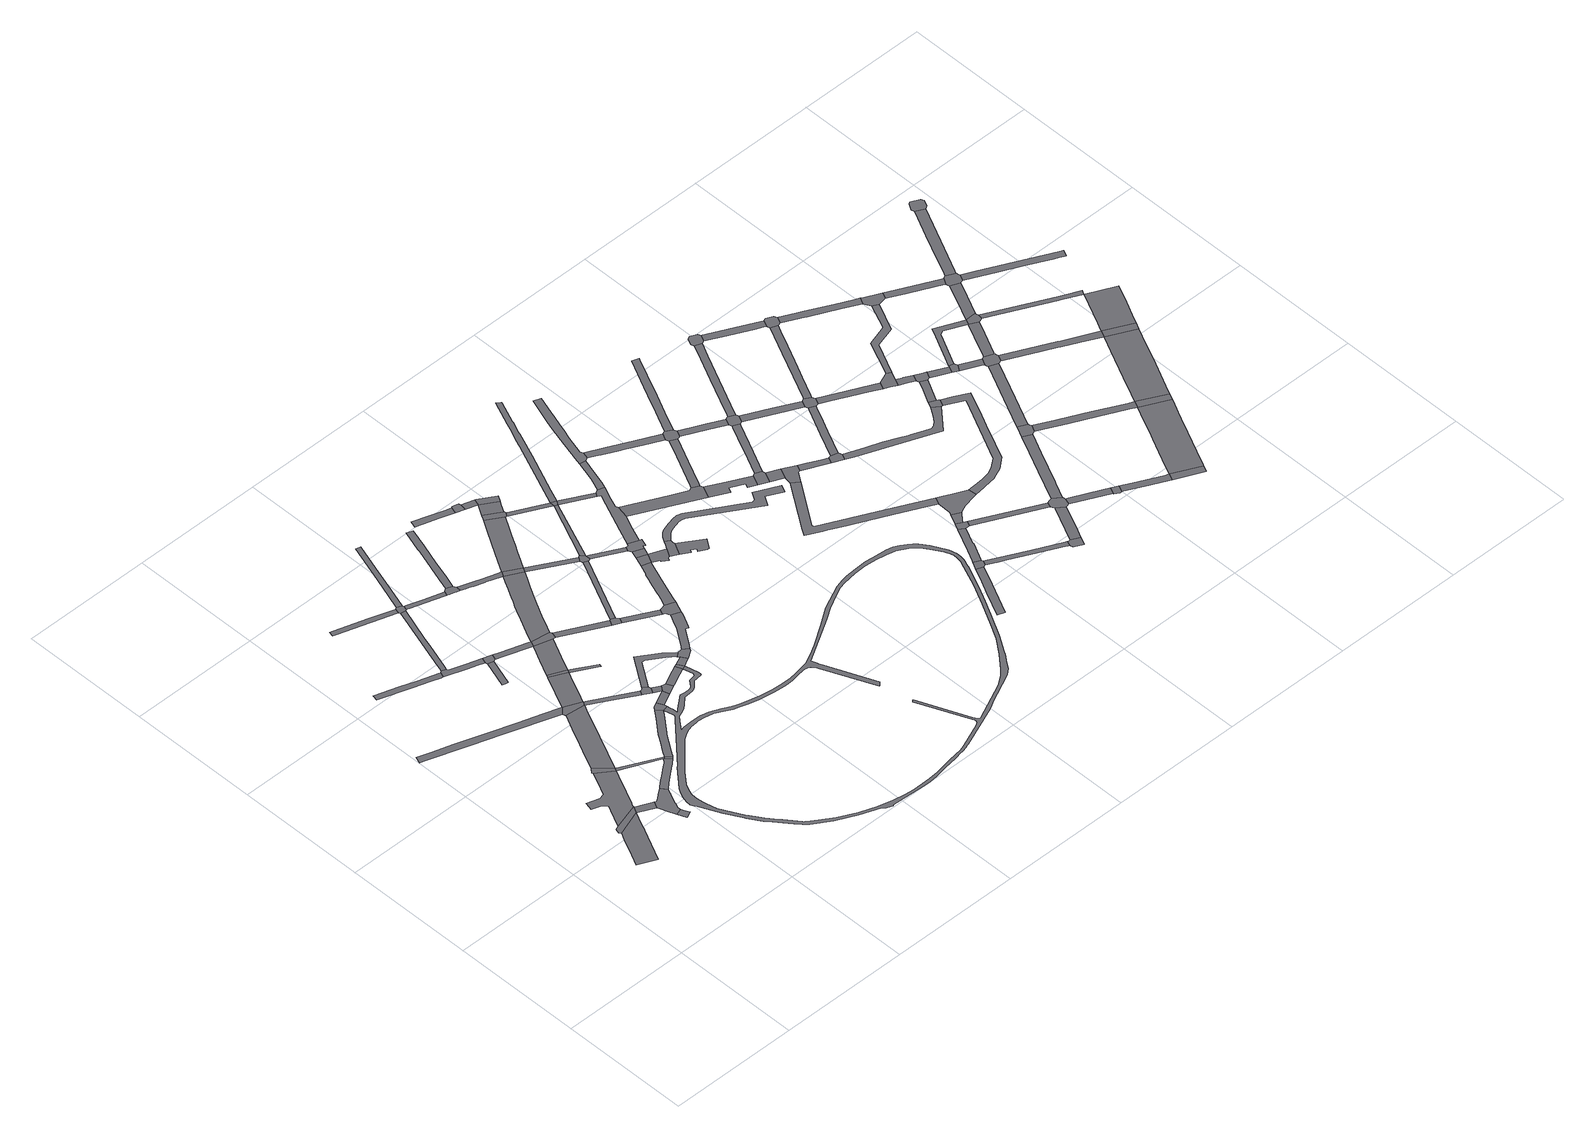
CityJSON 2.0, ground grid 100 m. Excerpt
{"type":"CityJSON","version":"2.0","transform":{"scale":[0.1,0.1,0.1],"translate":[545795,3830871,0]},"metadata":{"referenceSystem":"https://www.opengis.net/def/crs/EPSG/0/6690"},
"CityObjects":{
"road1":{"type":"Road","attributes":{"RoadStructureAttribute.sectionType":"1"},"geometry":[{"type":"MultiSurface","lod":"1","boundaries":[[[0,1,2,3,4,5,6,7,8,9,10,11]]]}]},
"road2":{"type":"Road","geometry":[{"type":"MultiSurface","lod":"1","boundaries":[[[12,13,14,15,6,5]]]}]},
"road3":{"type":"Road","attributes":{"RoadStructureAttribute.sectionType":"1"},"geometry":[{"type":"MultiSurface","lod":"1","boundaries":[[[16,17,18,19,20,21,22,23,24,25,26,27,28,13,12,29,30,31,32,33,34,35,36,37,38]]]}]},
"road4":{"type":"Road","attributes":{"RoadStructureAttribute.sectionType":"1"},"geometry":[{"type":"MultiSurface","lod":"1","boundaries":[[[39,40,41,12,5,42,43,44]]]}]},
"road5":{"type":"Road","attributes":{"RoadStructureAttribute.sectionType":"1"},"geometry":[{"type":"MultiSurface","lod":"1","boundaries":[[[45,46,47,48,49,50]]]}]},
"road6":{"type":"Road","attributes":{"RoadStructureAttribute.sectionType":"1"},"geometry":[{"type":"MultiSurface","lod":"1","boundaries":[[[51,52,53,54,55,56,57,58,59,60,61,62,63,64]]]}]},
"road7":{"type":"Road","geometry":[{"type":"MultiSurface","lod":"1","boundaries":[[[65,66,67,68,69,44,43,70,71,48,47,72,73,74,75,76,77,78,79,80,81]]]}]},
"road8":{"type":"Road","geometry":[{"type":"MultiSurface","lod":"1","boundaries":[[[82,83,84,16,38,85]]]}]},
"road9":{"type":"Road","attributes":{"RoadStructureAttribute.sectionType":"1"},"geometry":[{"type":"MultiSurface","lod":"1","boundaries":[[[86,87,88,89,90,91,92,93,94,95,96]]]}]},
"road10":{"type":"Road","attributes":{"RoadStructureAttribute.sectionType":"1"},"geometry":[{"type":"MultiSurface","lod":"1","boundaries":[[[97,98,85,38,99,100,101]]]}]},
"road11":{"type":"Road","attributes":{"RoadStructureAttribute.sectionType":"1"},"geometry":[{"type":"MultiSurface","lod":"1","boundaries":[[[100,102,103,104,105,106,107,108,109,110,65,81,111,112,113,114,115,116,117,118,119]]]}]},
"road12":{"type":"Road","attributes":{"RoadStructureAttribute.sectionType":"1"},"geometry":[{"type":"MultiSurface","lod":"1","boundaries":[[[120,121,122,123,82,85,124,125,126,127,128,129,130,131,132]]]}]},
"road13":{"type":"Road","geometry":[{"type":"MultiSurface","lod":"1","boundaries":[[[101,100,119,133]]]}]},
"road14":{"type":"Road","geometry":[{"type":"MultiSurface","lod":"1","boundaries":[[[134,96,95,135,136,137,138,139,140,141,142]]]}]},
"road15":{"type":"Road","geometry":[{"type":"MultiSurface","lod":"1","boundaries":[[[64,63,143,144,120,132,145,146]]]}]},
"road16":{"type":"Road","attributes":{"RoadStructureAttribute.sectionType":"1"},"geometry":[{"type":"MultiSurface","lod":"1","boundaries":[[[147,148,149,150,151,152,153]]]}]},
"road17":{"type":"Road","geometry":[{"type":"MultiSurface","lod":"1","boundaries":[[[154,155,156,157,158]]]}]},
"road18":{"type":"Road","attributes":{"RoadStructureAttribute.sectionType":"1"},"geometry":[{"type":"MultiSurface","lod":"1","boundaries":[[[159,160,161,162,163,164,134,142,165,166,167,168,169]]]}]},
"road19":{"type":"Road","geometry":[{"type":"MultiSurface","lod":"1","boundaries":[[[170,171,172,173,174,175,176,101,133,177,178,179,180,181,182,183,184]]]}]},
"road20":{"type":"Road","attributes":{"RoadStructureAttribute.sectionType":"1"},"geometry":[{"type":"MultiSurface","lod":"1","boundaries":[[[185,64,146,186,187,188,189]]]}]},
"road21":{"type":"Road","geometry":[{"type":"MultiSurface","lod":"1","boundaries":[[[139,138,154,158,190,191]]]}]},
"road22":{"type":"Road","attributes":{"RoadStructureAttribute.sectionType":"1"},"geometry":[{"type":"MultiSurface","lod":"1","boundaries":[[[192,145,132,193,194,195]]]}]},
"road23":{"type":"Road","geometry":[{"type":"MultiSurface","lod":"1","boundaries":[[[196,185,189,197]]]}]},
"road24":{"type":"Road","geometry":[{"type":"MultiSurface","lod":"1","boundaries":[[[198,199,200,153,152,201,202,159,169,203,204,205,206,207]]]}]},
"road25":{"type":"Road","attributes":{"RoadStructureAttribute.sectionType":"1"},"geometry":[{"type":"MultiSurface","lod":"1","boundaries":[[[208,209,210,191,190,211,212,213]]]}]},
"road26":{"type":"Road","geometry":[{"type":"MultiSurface","lod":"1","boundaries":[[[214,215,170,184,216,217]]]}]},
"road27":{"type":"Road","attributes":{"RoadStructureAttribute.sectionType":"1"},"geometry":[{"type":"MultiSurface","lod":"1","boundaries":[[[212,218,219,196,197,220,221,222]]]}]},
"road28":{"type":"Road","attributes":{"RoadStructureAttribute.sectionType":"1"},"geometry":[{"type":"MultiSurface","lod":"1","boundaries":[[[223,224,225,226,227,197,189]]]}]},
"road29":{"type":"Road","attributes":{"RoadStructureAttribute.sectionType":"1"},"geometry":[{"type":"MultiSurface","lod":"1","boundaries":[[[228,229,214,217,230]]]}]},
"road30":{"type":"Road","geometry":[{"type":"MultiSurface","lod":"1","boundaries":[[[231,232,233,195,194,234,235,236,237]]]}]},
"road31":{"type":"Road","attributes":{"RoadStructureAttribute.sectionType":"1"},"geometry":[{"type":"MultiSurface","lod":"1","boundaries":[[[238,239,240,206,205,241,242,243,244]]]}]},
"road32":{"type":"Road","attributes":{"RoadStructureAttribute.sectionType":"1"},"geometry":[{"type":"MultiSurface","lod":"1","boundaries":[[[236,235,228,245]]]}]},
"road33":{"type":"Road","attributes":{"RoadStructureAttribute.sectionType":"1"},"geometry":[{"type":"MultiSurface","lod":"1","boundaries":[[[246,247,248,198,207,249,250,251,252]]]}]},
"road34":{"type":"Road","geometry":[{"type":"MultiSurface","lod":"1","boundaries":[[[213,212,222,253,254,255,256,257]]]}]},
"road35":{"type":"Road","geometry":[{"type":"MultiSurface","lod":"1","boundaries":[[[245,228,230,258,259]]]}]},
"road36":{"type":"Road","geometry":[{"type":"MultiSurface","lod":"1","boundaries":[[[260,261,244,243,262,263,264,265,266,267,268,269]]]}]},
"road37":{"type":"Road","attributes":{"RoadStructureAttribute.sectionType":"1"},"geometry":[{"type":"MultiSurface","lod":"1","boundaries":[[[270,271,259,258,272,273,274]]]}]},
"road38":{"type":"Road","attributes":{"RoadStructureAttribute.sectionType":"1"},"geometry":[{"type":"MultiSurface","lod":"1","boundaries":[[[275,276,277,278,279,231,237,280,281,282,283,284,285,286,287]]]}]},
"road39":{"type":"Road","attributes":{"RoadStructureAttribute.sectionType":"1"},"geometry":[{"type":"MultiSurface","lod":"1","boundaries":[[[288,255,254,289,290]]]}]},
"road40":{"type":"Road","geometry":[{"type":"MultiSurface","lod":"1","boundaries":[[[291,270,274,292]]]}]},
"road41":{"type":"Road","attributes":{"RoadStructureAttribute.sectionType":"1"},"geometry":[{"type":"MultiSurface","lod":"1","boundaries":[[[293,294,295,296,297,298,299,300,301,213,257,302,303,304,305,306,307,308]]]}]},
"road42":{"type":"Road","attributes":{"RoadStructureAttribute.sectionType":"1"},"geometry":[{"type":"MultiSurface","lod":"1","boundaries":[[[309,310,291,292,311,312,313,314]]]}]},
"road43":{"type":"Road","attributes":{"RoadStructureAttribute.sectionType":"1"},"geometry":[{"type":"MultiSurface","lod":"1","boundaries":[[[315,316,317,318,319,320,321,268,267,322,323,324,325,326,327,328,293,329]]]}]},
"road44":{"type":"Road","attributes":{"RoadStructureAttribute.sectionType":"1"},"geometry":[{"type":"MultiSurface","lod":"1","boundaries":[[[330,331,332,333,260,269,334,335,336,337]]]}]},
"road45":{"type":"Road","geometry":[{"type":"MultiSurface","lod":"1","boundaries":[[[338,287,286,309,314,339,340]]]}]},
"road46":{"type":"Road","geometry":[{"type":"MultiSurface","lod":"1","boundaries":[[[341,290,289,342,343,344]]]}]},
"road47":{"type":"Road","geometry":[{"type":"MultiSurface","lod":"1","boundaries":[[[329,293,308,345]]]}]},
"road48":{"type":"Road","attributes":{"RoadStructureAttribute.sectionType":"1"},"geometry":[{"type":"MultiSurface","lod":"1","boundaries":[[[346,343,342,347,348]]]}]},
"road49":{"type":"Road","attributes":{"RoadStructureAttribute.sectionType":"1"},"geometry":[{"type":"MultiSurface","lod":"1","boundaries":[[[349,350,351,352,353,354,355,356,357,358,359,360,361,362,363,364,216,184,365,366,367,368,369,370,371,372,373,374,375,376,377,378,379,380,381,382,383,384,385,386,387,388,389,390,391,392,393,394,395,396,397,398,399,400,401,402,403,404,405,406,407,408,409,410,411,412,413,414,415,416,417,418,419,420,421,422,423,424,425,426,427,428,429,430,431,432,433,434,435,436,437,438,439,440,441,442,443,444,445,446,447,448,449,450,451,452,453,454,455,456,457,458,459,460,461,462,463,464,465,466,467,468,469,470,471,472,473,474,475,476,477,478,479,480,481,482,292,274],[483,484,485,486,487,488,489,490,491,492,493,494,495,496,497,498,499,500,501,502,503,504,505,506,507,508,509,510,511,512,513,514,515,516,517,518,519,520,521,522,523,524,525,526,527,528,529,530,531,532,533,534,535,536,537,538,539,540,541,542,543,544,545,546,547,548,549,550,551,552,553,554,555,556,557,558,559,560,561,562,563,564,565,566,567,568,569,570,571,572,573,574,575,576,577,578,579,580,581,582,583,584,585,586,587,588,589,590,591,592]]]}]},
"road50":{"type":"Road","attributes":{"RoadStructureAttribute.sectionType":"1"},"geometry":[{"type":"MultiSurface","lod":"1","boundaries":[[[593,594,595,596,597,338,340,598,599,600,601,602,603]]]}]},
"road51":{"type":"Road","attributes":{"RoadStructureAttribute.sectionType":"1"},"geometry":[{"type":"MultiSurface","lod":"1","boundaries":[[[604,341,344,605]]]}]},
"road52":{"type":"Road","attributes":{"RoadStructureAttribute.sectionType":"1"},"geometry":[{"type":"MultiSurface","lod":"1","boundaries":[[[345,308,606,607]]]}]},
"road53":{"type":"Road","attributes":{"RoadStructureAttribute.sectionType":"1"},"geometry":[{"type":"MultiSurface","lod":"1","boundaries":[[[608,609,610,611,612,613,614,615,616,617,618]]]}]},
"road54":{"type":"Road","attributes":{"RoadStructureAttribute.sectionType":"1"},"geometry":[{"type":"MultiSurface","lod":"1","boundaries":[[[619,620,621,622,329,345,623,624,625,626,627,628]]]}]},
"road55":{"type":"Road","geometry":[{"type":"MultiSurface","lod":"1","boundaries":[[[629,630,631,348,347,632,593,603,633]]]}]},
"road56":{"type":"Road","geometry":[{"type":"MultiSurface","lod":"1","boundaries":[[[634,635,636,607,606,637,638,604,605,639,640,641,642]]]}]},
"road57":{"type":"Road","geometry":[{"type":"MultiSurface","lod":"1","boundaries":[[[643,618,617,644,645,646]]]}]},
"road58":{"type":"Road","attributes":{"RoadStructureAttribute.sectionType":"1"},"geometry":[{"type":"MultiSurface","lod":"1","boundaries":[[[647,648,649,650,651,652,653,654,655,656,629,633,657,658,659,660]]]}]},
"road59":{"type":"Road","geometry":[{"type":"MultiSurface","lod":"1","boundaries":[[[661,662,619,628,663,664,665,666,667,668]]]}]},
"road60":{"type":"Road","attributes":{"RoadStructureAttribute.sectionType":"1"},"geometry":[{"type":"MultiSurface","lod":"1","boundaries":[[[645,644,669,670]]]}]},
"road61":{"type":"Road","attributes":{"RoadStructureAttribute.sectionType":"1"},"geometry":[{"type":"MultiSurface","lod":"1","boundaries":[[[669,661,668,671,672]]]}]},
"road62":{"type":"Road","attributes":{"RoadStructureAttribute.sectionType":"1"},"geometry":[{"type":"MultiSurface","lod":"1","boundaries":[[[642,641,673,674]]]}]},
"road63":{"type":"Road","geometry":[{"type":"MultiSurface","lod":"1","boundaries":[[[670,669,672,675,676]]]}]},
"road64":{"type":"Road","attributes":{"RoadStructureAttribute.sectionType":"1"},"geometry":[{"type":"MultiSurface","lod":"1","boundaries":[[[677,634,642,678]]]}]},
"road65":{"type":"Road","geometry":[{"type":"MultiSurface","lod":"1","boundaries":[[[679,647,660,680]]]}]},
"road66":{"type":"Road","attributes":{"RoadStructureAttribute.sectionType":"1"},"geometry":[{"type":"MultiSurface","lod":"1","boundaries":[[[665,664,681,677,682]]]}]},
"road67":{"type":"Road","attributes":{"RoadStructureAttribute.sectionType":"1"},"geometry":[{"type":"MultiSurface","lod":"1","boundaries":[[[683,684,679,680,685,686]]]}]},
"road68":{"type":"Road","attributes":{"RoadStructureAttribute.sectionType":"1"},"geometry":[{"type":"MultiSurface","lod":"1","boundaries":[[[687,680,660,688,689,690,691,692,693,694]]]}]},
"road69":{"type":"Road","geometry":[{"type":"MultiSurface","lod":"1","boundaries":[[[695,696,697,698,674,673,699,683,686,700,701,702,703]]]}]},
"road70":{"type":"Road","geometry":[{"type":"MultiSurface","lod":"1","boundaries":[[[704,705,694,693,706,707,708,709,710,711]]]}]},
"road71":{"type":"Road","geometry":[{"type":"MultiSurface","lod":"1","boundaries":[[[682,677,678,712]]]}]},
"road72":{"type":"Road","geometry":[{"type":"MultiSurface","lod":"1","boundaries":[[[713,714,715,716,717,718,719,720,708,707]]]}]},
"road73":{"type":"Road","geometry":[{"type":"MultiSurface","lod":"1","boundaries":[[[721,722,723,724,725,726,727,728,729,730,695,703,731,732,733,734,735,736,737]]]}]},
"road74":{"type":"Road","attributes":{"RoadStructureAttribute.sectionType":"1"},"geometry":[{"type":"MultiSurface","lod":"1","boundaries":[[[712,678,724,723]]]}]},
"road75":{"type":"Road","attributes":{"RoadStructureAttribute.sectionType":"1"},"geometry":[{"type":"MultiSurface","lod":"1","boundaries":[[[738,739,740,741,742,743,744,745,682,712,746,747,748,749,750,751,752,753,754,755]]]}]},
"road76":{"type":"Road","geometry":[{"type":"MultiSurface","lod":"1","boundaries":[[[756,757,721,737,758,759,760]]]}]},
"road77":{"type":"Road","attributes":{"RoadStructureAttribute.sectionType":"1"},"geometry":[{"type":"MultiSurface","lod":"1","boundaries":[[[761,762,733,732,763,764,765,766]]]}]},
"road78":{"type":"Road","attributes":{"RoadStructureAttribute.sectionType":"1"},"geometry":[{"type":"MultiSurface","lod":"1","boundaries":[[[767,768,769,770,771,772,773,774,775,776,777,778,779,780,781,782,783,784,785,786,787,788,789,704,711]]]}]},
"road79":{"type":"Road","attributes":{"RoadStructureAttribute.sectionType":"1"},"geometry":[{"type":"MultiSurface","lod":"1","boundaries":[[[790,791,792,793,794,756,760,795,796,797,798,799,800,801,802,803]]]}]},
"road80":{"type":"Road","attributes":{"RoadStructureAttribute.sectionType":"1"},"geometry":[{"type":"MultiSurface","lod":"1","boundaries":[[[804,805,806,807,808,809,810,811,812]]]}]},
"road81":{"type":"Road","attributes":{"RoadStructureAttribute.sectionType":"1"},"geometry":[{"type":"MultiSurface","lod":"1","boundaries":[[[813,814,815,796,795,816,817,818,819,820,821,822,823,824,825]]]}]},
"road82":{"type":"Road","geometry":[{"type":"MultiSurface","lod":"1","boundaries":[[[826,827,764,763,828,829,830,831,832,833]]]}]},
"road83":{"type":"Road","attributes":{"RoadStructureAttribute.sectionType":"1"},"geometry":[{"type":"MultiSurface","lod":"1","boundaries":[[[834,835,836,837,766,765,838,839,840]]]}]},
"road84":{"type":"Road","geometry":[{"type":"MultiSurface","lod":"1","boundaries":[[[841,842,804,812,843,844,845]]]}]},
"road85":{"type":"Road","geometry":[{"type":"MultiSurface","lod":"1","boundaries":[[[846,833,832,847,848,849]]]}]},
"road86":{"type":"Road","geometry":[{"type":"MultiSurface","lod":"1","boundaries":[[[850,825,824,834,840,851,852,853,854]]]}]},
"road87":{"type":"Road","attributes":{"RoadStructureAttribute.sectionType":"1"},"geometry":[{"type":"MultiSurface","lod":"1","boundaries":[[[848,847,855,856]]]}]},
"road88":{"type":"Road","attributes":{"RoadStructureAttribute.sectionType":"1"},"geometry":[{"type":"MultiSurface","lod":"1","boundaries":[[[857,858,859,860,861,862,863,864,865,866,867,868,869,870,871,872,873,874]]]}]},
"road89":{"type":"Road","attributes":{"RoadStructureAttribute.sectionType":"1"},"geometry":[{"type":"MultiSurface","lod":"1","boundaries":[[[875,876,877,841,845,878,879,880,881,882]]]}]},
"road90":{"type":"Road","geometry":[{"type":"MultiSurface","lod":"1","boundaries":[[[856,855,857,874,883,884,885]]]}]},
"road91":{"type":"Road","attributes":{"RoadStructureAttribute.sectionType":"1"},"geometry":[{"type":"MultiSurface","lod":"1","boundaries":[[[886,887,888,889,846,849,890,891,892]]]}]},
"road92":{"type":"Road","attributes":{"RoadStructureAttribute.sectionType":"1"},"geometry":[{"type":"MultiSurface","lod":"1","boundaries":[[[893,894,895,853,852,896,897,898,899]]]}]},
"road93":{"type":"Road","attributes":{"RoadStructureAttribute.sectionType":"1"},"geometry":[{"type":"MultiSurface","lod":"1","boundaries":[[[900,901,902,844,843,903,904,905,906,907,908,909,910,911,912,913]]]}]},
"road94":{"type":"Road","geometry":[{"type":"MultiSurface","lod":"1","boundaries":[[[914,875,882,915,916,917]]]}]},
"road95":{"type":"Road","attributes":{"RoadStructureAttribute.sectionType":"1"},"geometry":[{"type":"MultiSurface","lod":"1","boundaries":[[[918,919,920,885,884,921,922]]]}]},
"road96":{"type":"Road","attributes":{"RoadStructureAttribute.sectionType":"1"},"geometry":[{"type":"MultiSurface","lod":"1","boundaries":[[[923,914,917,924,925]]]}]},
"road97":{"type":"Road","attributes":{"RoadStructureAttribute.sectionType":"1"},"geometry":[{"type":"MultiSurface","lod":"1","boundaries":[[[926,927,928,929,930,931,850,854,932,933,934,935,936]]]}]},
"road98":{"type":"Road","geometry":[{"type":"MultiSurface","lod":"1","boundaries":[[[937,899,898,886,892,938,939,940]]]}]},
"road99":{"type":"Road","geometry":[{"type":"MultiSurface","lod":"1","boundaries":[[[941,922,921,942,943,944]]]}]},
"road100":{"type":"Road","geometry":[{"type":"MultiSurface","lod":"1","boundaries":[[[945,946,870,869,947,948,923,925,949,950,951,952,953,954]]]}]},
"road101":{"type":"Road","geometry":[{"type":"MultiSurface","lod":"1","boundaries":[[[955,913,912,956,957,958,959,960]]]}]},
"road102":{"type":"Road","attributes":{"RoadStructureAttribute.sectionType":"1"},"geometry":[{"type":"MultiSurface","lod":"1","boundaries":[[[916,915,961,962,963]]]}]},
"road103":{"type":"Road","attributes":{"RoadStructureAttribute.sectionType":"1"},"geometry":[{"type":"MultiSurface","lod":"1","boundaries":[[[964,965,939,938,966,967,968,969]]]}]},
"road104":{"type":"Road","attributes":{"RoadStructureAttribute.sectionType":"1"},"geometry":[{"type":"MultiSurface","lod":"1","boundaries":[[[970,971,972,941,944,973,974,975,976,977]]]}]},
"road105":{"type":"Road","attributes":{"RoadStructureAttribute.sectionType":"1"},"geometry":[{"type":"MultiSurface","lod":"1","boundaries":[[[978,979,960,959,980,981]]]}]},
"road106":{"type":"Road","attributes":{"RoadStructureAttribute.sectionType":"1"},"geometry":[{"type":"MultiSurface","lod":"1","boundaries":[[[982,983,984,985,986,937,940,987,988,989,990]]]}]},
"road107":{"type":"Road","geometry":[{"type":"MultiSurface","lod":"1","boundaries":[[[991,992,993,963,962,978,981,994,995,996,997,998]]]}]},
"road108":{"type":"Road","attributes":{"RoadStructureAttribute.sectionType":"1"},"geometry":[{"type":"MultiSurface","lod":"1","boundaries":[[[999,1000,1001,1002,1003,1004,1005,1006,1007,1008,1009,1010,1011,1012,1013,1014,943,942,1015,1016,1017,1018,1019]]]}]},
"road109":{"type":"Road","geometry":[{"type":"MultiSurface","lod":"1","boundaries":[[[1020,969,968,970,977,1021,1022,1023]]]}]},
"road110":{"type":"Road","attributes":{"RoadStructureAttribute.sectionType":"1"},"geometry":[{"type":"MultiSurface","lod":"1","boundaries":[[[1024,1025,997,996,1026,1027,1028,1029]]]}]},
"road111":{"type":"Road","geometry":[{"type":"MultiSurface","lod":"1","boundaries":[[[1030,1031,1032,982,990,1033,1034,1035]]]}]},
"road112":{"type":"Road","attributes":{"RoadStructureAttribute.sectionType":"1"},"geometry":[{"type":"MultiSurface","lod":"1","boundaries":[[[1036,1037,1038,1039,1040,1041,1042,1043,1044,1045,1046,1047,1048,1049,1050,1051,1052,1053,1054,954,953]]]}]},
"road113":{"type":"Road","attributes":{"RoadStructureAttribute.sectionType":"1"},"geometry":[{"type":"MultiSurface","lod":"1","boundaries":[[[1055,1056,1022,1021,1057,1058,1059,1060,1061,1062,1063]]]}]},
"road114":{"type":"Road","attributes":{"RoadStructureAttribute.sectionType":"1"},"geometry":[{"type":"MultiSurface","lod":"1","boundaries":[[[1064,1065,1066,1067,991,998,1068,1069,1070,1071,1072,1073]]]}]},
"road115":{"type":"Road","geometry":[{"type":"MultiSurface","lod":"1","boundaries":[[[1029,1028,1074,1075,1076,1077,1078]]]}]},
"road116":{"type":"Road","attributes":{"RoadStructureAttribute.sectionType":"1"},"geometry":[{"type":"MultiSurface","lod":"1","boundaries":[[[1079,1080,1081,1082,1020,1023,1083,1084,1085,1086,1087,1088,1089,1090]]]}]},
"road117":{"type":"Road","attributes":{"RoadStructureAttribute.sectionType":"1"},"geometry":[{"type":"MultiSurface","lod":"1","boundaries":[[[1091,1034,1033,1092,1093,1094,1095,1096]]]}]},
"road118":{"type":"Road","geometry":[{"type":"MultiSurface","lod":"1","boundaries":[[[1097,1098,1019,1018,1048,1047,1099,1100]]]}]},
"road119":{"type":"Road","attributes":{"RoadStructureAttribute.sectionType":"1"},"geometry":[{"type":"MultiSurface","lod":"1","boundaries":[[[1101,1102,1078,1077,1103,1104,1105,1106]]]}]},
"road120":{"type":"Road","geometry":[{"type":"MultiSurface","lod":"1","boundaries":[[[1107,1063,1062,1108,1109,1110,1111]]]}]},
"road121":{"type":"Road","geometry":[{"type":"MultiSurface","lod":"1","boundaries":[[[1112,1064,1073,1113,1114,1115,1116,1117,1118,1119]]]}]},
"road122":{"type":"Road","attributes":{"RoadStructureAttribute.sectionType":"1"},"geometry":[{"type":"MultiSurface","lod":"1","boundaries":[[[1120,1121,1122,1097,1100,1123,1124,1125]]]}]},
"road123":{"type":"Road","attributes":{"RoadStructureAttribute.sectionType":"1"},"geometry":[{"type":"MultiSurface","lod":"1","boundaries":[[[1126,1127,1128,1129,1110,1109,1130,1131,1132]]]}]},
"road124":{"type":"Road","geometry":[{"type":"MultiSurface","lod":"1","boundaries":[[[1133,1096,1095,1079,1090,1134,1135,1136]]]}]},
"road125":{"type":"Road","geometry":[{"type":"MultiSurface","lod":"1","boundaries":[[[1137,1138,1132,1131,1120,1125,1139,1140]]]}]},
"road126":{"type":"Road","geometry":[{"type":"MultiSurface","lod":"1","boundaries":[[[1106,1105,1141,1142]]]}]},
"road127":{"type":"Road","attributes":{"RoadStructureAttribute.sectionType":"1"},"geometry":[{"type":"MultiSurface","lod":"1","boundaries":[[[1143,1140,1139,1144,1145,1146]]]}]},
"road128":{"type":"Road","attributes":{"RoadStructureAttribute.sectionType":"1"},"geometry":[{"type":"MultiSurface","lod":"1","boundaries":[[[1147,1148,1149,1150,1112,1119,1151,1152,1153]]]}]},
"road129":{"type":"Road","geometry":[{"type":"MultiSurface","lod":"1","boundaries":[[[1154,1146,1145,1155,1156,1157,1158]]]}]},
"road130":{"type":"Road","attributes":{"RoadStructureAttribute.sectionType":"1"},"geometry":[{"type":"MultiSurface","lod":"1","boundaries":[[[1159,1160,1161,1107,1111,1162,1163,1164]]]}]},
"road131":{"type":"Road","attributes":{"RoadStructureAttribute.sectionType":"1"},"geometry":[{"type":"MultiSurface","lod":"1","boundaries":[[[1165,1166,1167,1168,1169,1116,1115,1170,1171,1172,1173,1174,1175,1176,1177,1178,1179]]]}]},
"road132":{"type":"Road","attributes":{"RoadStructureAttribute.sectionType":"1"},"geometry":[{"type":"MultiSurface","lod":"1","boundaries":[[[1180,1181,1182,1183,1184,1135,1134,1185,1186,1187,1188,1189]]]}]},
"road133":{"type":"Road","attributes":{"RoadStructureAttribute.sectionType":"1"},"geometry":[{"type":"MultiSurface","lod":"1","boundaries":[[[1190,1156,1155,1191,1192,1193]]]}]},
"road134":{"type":"Road","attributes":{"function":"3","RoadStructureAttribute.sectionType":"1"},"geometry":[{"type":"MultiSurface","lod":"1","boundaries":[[[1178,1194,1195,1196,1197,1198,1199,1106,1142,1200,1201,1202,1203,1204,1205,1206,1207]]]}]},
"road135":{"type":"Road","geometry":[{"type":"MultiSurface","lod":"1","boundaries":[[[1208,1193,1192,1209,1210,1147,1153,1211,1212,1213,1214,1215,1216,1217]]]}]},
"road136":{"type":"Road","attributes":{"RoadStructureAttribute.sectionType":"1"},"geometry":[{"type":"MultiSurface","lod":"1","boundaries":[[[1218,1219,1154,1158,1220,1221,1222,1223,1224]]]}]},
"road137":{"type":"Road","geometry":[{"type":"MultiSurface","lod":"1","boundaries":[[[1225,1189,1188,1159,1164,1226,1227]]]}]},
"road138":{"type":"Road","attributes":{"RoadStructureAttribute.sectionType":"1"},"geometry":[{"type":"MultiSurface","lod":"1","boundaries":[[[1223,1228,1229,1208,1217,1230,1231,1232]]]}]},
"road139":{"type":"Road","geometry":[{"type":"MultiSurface","lod":"1","boundaries":[[[1179,1178,1207,1233]]]}]},
"road140":{"type":"Road","geometry":[{"type":"MultiSurface","lod":"1","boundaries":[[[1234,1235,1224,1223,1232,1236,1237,1238]]]}]},
"road141":{"type":"Road","attributes":{"RoadStructureAttribute.sectionType":"1"},"geometry":[{"type":"MultiSurface","lod":"1","boundaries":[[[1239,1240,1241,1214,1213,1242,1243,1244,1245,1246,1247,1248]]]}]},
"road142":{"type":"Road","attributes":{"RoadStructureAttribute.sectionType":"1"},"geometry":[{"type":"MultiSurface","lod":"1","boundaries":[[[1249,1250,1227,1226,1251,1252,1253,1254,1255,1256]]]}]},
"road143":{"type":"Road","attributes":{"RoadStructureAttribute.sectionType":"1"},"geometry":[{"type":"MultiSurface","lod":"1","boundaries":[[[1257,1258,1224,1235,1259,1260]]]}]},
"road144":{"type":"Road","attributes":{"function":"3","RoadStructureAttribute.sectionType":"1"},"geometry":[{"type":"MultiSurface","lod":"1","boundaries":[[[1247,1261,1262,1263,1264,1265,1266,1267,1179,1233,1268,1269,1270,1271]]]}]},
"road145":{"type":"Road","geometry":[{"type":"MultiSurface","lod":"1","boundaries":[[[1272,1256,1255,1257,1260,1273,1274,1275,1276,1277,1278,1279]]]}]},
"road146":{"type":"Road","attributes":{"RoadStructureAttribute.sectionType":"1"},"geometry":[{"type":"MultiSurface","lod":"1","boundaries":[[[1280,1281,1282,1238,1237,1283,1284,1285,1286]]]}]},
"road147":{"type":"Road","geometry":[{"type":"MultiSurface","lod":"1","boundaries":[[[1248,1247,1271,1287]]]}]},
"road148":{"type":"Road","attributes":{"RoadStructureAttribute.sectionType":"1"},"geometry":[{"type":"MultiSurface","lod":"1","boundaries":[[[1288,1289,1290,1291,1272,1279,1292,1293,1294]]]}]},
"road149":{"type":"Road","attributes":{"function":"3","RoadStructureAttribute.sectionType":"1"},"geometry":[{"type":"MultiSurface","lod":"1","boundaries":[[[1285,1295,1296,1297,1298,1248,1287,1299,1300,1301,1302,1303]]]}]},
"road150":{"type":"Road","attributes":{"RoadStructureAttribute.sectionType":"1"},"geometry":[{"type":"MultiSurface","lod":"1","boundaries":[[[1304,1305,1306,1307,1308,1276,1275,1309,1310,1311,1312,1313,1314,1315,1316]]]}]},
"road151":{"type":"Road","geometry":[{"type":"MultiSurface","lod":"1","boundaries":[[[1317,1318,1319,1320,1288,1294,1321,1322,1323,1324,1325]]]}]}
},
"vertices":[
[555,847,0],[615,971,0],[625,991,0],[626,994,0],[664,1076,0],[689,1124,0],[489,1053,0],[480,1036,0],[458,992,0],[398,868,0],[356,781,0],[493,717,0],
[714,1174,0],[519,1116,0],[491,1106,0],[481,1071,0],
[743,1576,0],[680,1445,0],[654,1390,0],[652,1390,0],[614,1382,0],[518,1412,0],[503,1350,0],[574,1327,0],[605,1291,0],[589,1256,0],[578,1235,0],[563,1204,0],[555,1190,0],[719,1185,0],[727,1203,0],[728,1206,0],[743,1237,0],[753,1256,0],[777,1305,0],[793,1339,0],[795,1345,0],[842,1442,0],[865,1492,0],
[833,1118,0],[769,1148,0],[723,1170,0],[699,1120,0],[818,1064,0],[842,1114,0],
[930,914,0],[921,936,0],[917,947,0],[871,929,0],[896,864,0],[945,886,0],
[1019,2154,0],[1009,2157,0],[899,2193,0],[715,2254,0],[522,2318,0],[289,2396,0],[127,2449,0],[23,2483,0],[8,2432,0],[32,2424,0],[355,2316,0],[574,2244,0],[978,2105,0],[1022,2153,0],
[953,1179,0],[910,1145,0],[880,1121,0],[870,1114,0],[859,1106,0],[824,1048,0],[846,993,0],[917,958,0],[917,967,0],[917,972,0],[926,994,0],[931,1007,0],[928,1009,0],[968,1090,0],[969,1093,0],[967,1096,0],[988,1134,0],
[764,1620,0],[737,1588,0],[742,1579,0],[875,1512,0],
[667,2934,0],[631,2946,0],[514,2984,0],[406,3020,0],[220,3082,0],[210,3040,0],[464,2956,0],[579,2918,0],[654,2893,0],[667,2889,0],[681,2930,0],
[1166,1372,0],[1164,1372,0],[1159,1361,0],[1168,1357,0],[1178,1366,0],
[1159,1349,0],[1148,1336,0],[1132,1321,0],[1128,1318,0],[1108,1302,0],[1045,1253,0],[1029,1240,0],[989,1208,0],[969,1191,0],[1030,1171,0],[1076,1209,0],[1116,1241,0],[1117,1242,0],[1155,1273,0],[1166,1281,0],[1181,1293,0],[1198,1309,0],[1206,1316,0],
[988,2082,0],[913,1928,0],[867,1832,0],[839,1775,0],[879,1520,0],[895,1553,0],[938,1643,0],[1008,1788,0],[1043,1864,0],[1118,2021,0],[1136,2057,0],[1139,2063,0],[1140,2067,0],
[1215,1327,0],
[695,2938,0],[833,2834,0],[896,2813,0],[897,2813,0],[952,2795,0],[967,2836,0],[851,2874,0],[737,2913,0],[730,2927,0],
[983,2092,0],[986,2086,0],[1156,2096,0],[1154,2097,0],
[695,3611,0],[453,3689,0],[428,3697,0],[416,3660,0],[440,3653,0],[869,3517,0],[881,3551,0],
[958,2777,0],[890,2573,0],[911,2566,0],[932,2559,0],[1000,2763,0],
[878,3500,0],[856,3433,0],[755,3119,0],[751,3107,0],[712,2989,0],[703,2962,0],[737,2951,0],[757,3013,0],[800,3145,0],[831,3240,0],[915,3493,0],
[1433,1714,0],[1388,1657,0],[1294,1539,0],[1253,1476,0],[1219,1425,0],[1198,1394,0],[1187,1377,0],[1225,1337,0],[1228,1341,0],[1247,1370,0],[1295,1443,0],[1336,1504,0],[1344,1515,0],[1445,1642,0],[1473,1678,0],
[1148,2414,0],[1186,2164,0],[1258,2314,0],[1273,2345,0],[1276,2352,0],
[1021,2772,0],[1035,2814,0],
[1290,2019,0],[1290,1979,0],[1473,1876,0],[1491,1908,0],
[1157,2432,0],[1287,2375,0],
[897,3560,0],[896,3559,0],[884,3553,0],[870,3515,0],[877,3502,0],[917,3494,0],[925,3498,0],[928,3500,0],[935,3534,0],[931,3543,0],
[1297,2727,0],[1283,2732,0],[1089,2796,0],[1080,2753,0],[1280,2686,0],[1299,2726,0],
[1487,1756,0],[1452,1739,0],[1515,1683,0],[1511,1709,0],
[1272,2670,0],[1220,2562,0],[1343,2491,0],[1416,2642,0],[1420,2642,0],
[1286,2346,0],[1464,2247,0],[1467,2245,0],[1470,2257,0],[1472,2268,0],
[1591,1809,0],[1575,1801,0],[1608,1756,0],
[1519,1925,0],[1511,1913,0],[1493,1909,0],[1482,1870,0],[1535,1840,0],[1559,1881,0],[1553,1901,0],
[1103,3480,0],[1066,3492,0],[962,3525,0],[951,3494,0],[1126,3438,0],[1207,3412,0],[1217,3443,0],
[1621,1847,0],
[1082,4130,0],[986,3831,0],[901,3570,0],[936,3559,0],[984,3704,0],[1050,3910,0],[1118,4118,0],
[1434,2642,0],[1441,2643,0],[1451,2690,0],[1447,2698,0],[1445,2704,0],
[1677,1790,0],[1652,1840,0],
[1246,3463,0],[1222,3447,0],[1223,3407,0],[1228,3405,0],[1250,3398,0],[1276,3390,0],[1277,3390,0],[1299,3382,0],[1305,3420,0],[1291,3443,0],
[1807,1912,0],[1765,1892,0],[1688,1796,0],[1777,1838,0],[1830,1863,0],
[1878,2019,0],[1863,2033,0],[1862,2034,0],[1837,2059,0],[1678,2160,0],[1679,2088,0],[1706,2090,0],[1840,2001,0],[1852,1992,0],[1855,1990,0],[1868,1982,0],[1882,1966,0],[1907,1990,0],
[1456,2687,0],[1779,2470,0],[1800,2511,0],
[1828,1921,0],[1857,1875,0],
[1589,3283,0],[1564,3238,0],[1530,3176,0],[1488,3099,0],[1473,3071,0],[1444,3019,0],[1431,2993,0],[1396,2921,0],[1326,2782,0],[1466,2749,0],[1515,2848,0],[1540,2898,0],[1590,2989,0],[1643,3085,0],[1686,3159,0],[1719,3214,0],
[1894,1953,0],[1890,1950,0],[1877,1884,0],[1904,1896,0],[1905,1897,0],[1921,1904,0],
[1608,3318,0],[1607,3319,0],[1595,3322,0],[1466,3365,0],[1434,3376,0],[1311,3417,0],[1309,3418,0],[1335,3370,0],[1359,3362,0],[1360,3361,0],[1389,3351,0],[1469,3324,0],[1474,3323,0],[1581,3286,0],[1611,3317,0],
[1420,4007,0],[1369,3846,0],[1364,3824,0],[1275,3551,0],[1325,3544,0],[1363,3671,0],[1417,3839,0],[1465,3987,0],
[1949,1996,0],[1982,1947,0],[1994,1965,0],
[1810,2516,0],[1839,2439,0],[1860,2479,0],[1840,2502,0],
[1738,3247,0],
[2000,2406,0],[2084,2313,0],[2104,2352,0],
[1847,1784,0],[1845,1777,0],[1842,1769,0],[1837,1764,0],[1827,1762,0],[1785,1754,0],[1753,1711,0],[1738,1701,0],[1720,1696,0],[1690,1695,0],[1650,1702,0],[1549,1621,0],[1526,1599,0],[1521,1646,0],[1521,1647,0],[1518,1663,0],[1476,1668,0],[1483,1641,0],[1494,1593,0],[1482,1576,0],[1469,1562,0],[1296,1371,0],[1180,1245,0],[1176,1241,0],[1174,1240,0],[1046,1091,0],[1024,1056,0],[1010,1026,0],[1000,999,0],[993,968,0],[993,933,0],[1005,908,0],[1008,901,0],[1088,727,0],[1152,612,0],[1164,590,0],[1227,493,0],[1264,447,0],[1306,394,0],[1351,340,0],[1387,295,0],[1400,283,0],[1420,265,0],[1555,179,0],[1706,106,0],[1857,47,0],[1864,42,0],[1872,35,0],[1882,28,0],[1924,10,0],[1934,16,0],[2187,1,0],[2212,1,0],[2257,1,0],[2317,7,0],[2417,25,0],[2469,33,0],[2521,41,0],[2576,52,0],[2591,52,0],[2641,65,0],[2651,70,0],[2667,77,0],[2997,211,0],[3077,252,0],[3126,275,0],[3211,316,0],[3251,336,0],[3286,354,0],[3311,369,0],[3338,394,0],[3370,437,0],[3417,500,0],[3430,522,0],[3510,651,0],[3606,829,0],[3664,941,0],[3728,1065,0],[3804,1231,0],[3817,1267,0],[3826,1294,0],[3834,1319,0],[3838,1347,0],[3838,1384,0],[3825,1444,0],[3766,1558,0],[3723,1620,0],[3700,1645,0],[3670,1667,0],[3627,1692,0],[3585,1714,0],[3535,1726,0],[3457,1733,0],[3365,1742,0],[3272,1741,0],[3185,1733,0],[3142,1725,0],[3072,1706,0],[2883,1617,0],[2747,1526,0],[2588,1424,0],[2511,1378,0],[2434,1343,0],[2329,1322,0],[2271,1314,0],[2269,1314,0],[2199,1313,0],[2114,1322,0],[2021,1336,0],[1896,1365,0],[1856,1377,0],[1813,1394,0],[1758,1423,0],[1675,1460,0],[1605,1474,0],[1525,1476,0],[1500,1474,0],[1463,1471,0],[1428,1465,0],[1480,1532,0],[1507,1566,0],[1549,1581,0],[1581,1597,0],[1606,1619,0],[1656,1665,0],[1728,1671,0],[1746,1676,0],[1763,1688,0],[1785,1709,0],[1803,1731,0],[1870,1737,0],[1875,1740,0],[1880,1752,0],[1880,1767,0],[1962,48,0],[1849,77,0],[1721,123,0],[1588,190,0],[1487,254,0],[1444,283,0],[1417,306,0],[1407,315,0],[1364,367,0],[1305,444,0],[1291,463,0],[1255,511,0],[1186,613,0],[1183,619,0],[1140,698,0],[1094,790,0],[1084,829,0],[1074,872,0],[1071,894,0],[1068,924,0],[1065,959,0],[1067,999,0],[1082,1037,0],[1106,1085,0],[1178,1173,0],[1217,1213,0],[1246,1242,0],[1297,1294,0],[1389,1387,0],[1423,1410,0],[1463,1431,0],[1510,1441,0],[1512,1441,0],[1568,1447,0],[1623,1442,0],[1688,1425,0],[1758,1388,0],[1806,1364,0],[1851,1352,0],[1911,1330,0],[1992,1313,0],[2104,1294,0],[2199,1285,0],[2247,1287,0],[2272,1289,0],[2332,1297,0],[2379,1305,0],[2399,1305,0],[2417,1303,0],[2432,1295,0],[2444,1275,0],[2457,1263,0],[2461,1254,0],[2631,855,0],[2661,883,0],[2504,1254,0],[2494,1278,0],[2489,1293,0],[2474,1333,0],[2817,1536,0],[2904,1592,0],[3003,1646,0],[3075,1679,0],[3135,1695,0],[3242,1708,0],[3337,1712,0],[3425,1705,0],[3505,1691,0],[3573,1674,0],[3651,1632,0],[3714,1568,0],[3752,1516,0],[3787,1453,0],[3808,1411,0],[3813,1386,0],[3811,1356,0],[3804,1314,0],[3784,1267,0],[3713,1100,0],[3629,938,0],[3551,789,0],[3475,651,0],[3389,532,0],[3385,528,0],[3300,429,0],[3253,381,0],[3183,330,0],[2892,195,0],[2870,217,0],[2862,232,0],[2700,622,0],[2695,623,0],[2681,608,0],[2845,222,0],[2852,210,0],[2852,200,0],[2850,190,0],[2848,180,0],[2823,164,0],[2643,94,0],[2614,82,0],[2589,72,0],[2544,67,0],[2474,56,0],[2401,45,0],[2342,35,0],[2269,29,0],[2202,26,0],[2127,25,0],[2052,32,0],
[2118,2272,0],[2093,2221,0],[2060,2155,0],[2008,2081,0],[1977,2035,0],[2022,2004,0],[2097,2113,0],[2120,2104,0],[2127,2117,0],[2178,2215,0],[2189,2244,0],
[2050,3013,0],[2082,2999,0],
[2042,3036,0],[2062,3066,0],
[1779,3968,0],[1744,3980,0],[1644,4013,0],[1512,4057,0],[1495,4007,0],[1499,4006,0],[1594,3974,0],[1661,3953,0],[1763,3920,0],[1773,3917,0],[1789,3965,0],
[1857,3737,0],[1815,3666,0],[1744,3545,0],[1664,3407,0],[1771,3305,0],[1816,3383,0],[1848,3437,0],[1889,3508,0],[1926,3570,0],[1981,3664,0],
[2151,2363,0],[2137,2360,0],[2131,2358,0],[2102,2304,0],[2224,2334,0],
[2077,3074,0],[2074,3072,0],[2065,3068,0],[2043,3034,0],[2049,3016,0],[2085,2999,0],[2102,3003,0],[2107,3004,0],[2102,3044,0],
[1803,3972,0],[1843,3893,0],[1853,3944,0],[1848,3958,0],
[2295,2727,0],[2264,2648,0],[2262,2648,0],[2254,2631,0],[2244,2604,0],[2232,2572,0],[2224,2549,0],[2199,2485,0],[2185,2448,0],[2163,2393,0],[2238,2369,0],[2290,2510,0],[2353,2678,0],[2365,2704,0],
[1881,3778,0],[1864,3749,0],[1984,3662,0],[1988,3660,0],[2010,3688,0],[2010,3691,0],[2007,3702,0],[2006,3705,0],
[1931,3864,0],[1947,3912,0],
[2044,3770,0],[2056,3790,0],
[2330,2886,0],[2343,2919,0],
[2082,3835,0],[1957,3909,0],
[2277,3516,0],[2302,3506,0],
[2324,2804,0],[2402,2774,0],
[2271,3519,0],[2279,3553,0],
[2345,2862,0],[2329,2818,0],[2413,2804,0],[2424,2830,0],
[2422,2767,0],[2395,2689,0],[2420,2676,0],[2417,2667,0],[2461,2637,0],[2475,2658,0],[2488,2663,0],[2525,2725,0],
[2374,2937,0],[2367,2920,0],[2365,2917,0],[2347,2918,0],[2333,2884,0],[2432,2852,0],[2448,2841,0],[2468,2899,0],[2451,2904,0],
[2562,2784,0],[2544,2754,0],[2491,2661,0],[2544,2631,0],[2597,2725,0],[2594,2740,0],[2594,2750,0],[2599,2762,0],
[2322,3537,0],
[2615,2591,0],[2626,2610,0],[2664,2587,0],[2653,2568,0],[2711,2535,0],[2714,2541,0],[2725,2534,0],[2773,2610,0],
[2584,3425,0],[2559,3415,0],[2556,3413,0],[2540,3383,0],[2556,3375,0],[2562,3371,0],[2529,3296,0],[2478,3177,0],[2427,3059,0],[2390,2973,0],[2503,3037,0],[2544,3120,0],[2566,3217,0],[2558,3238,0],[2596,3329,0],[2625,3394,0],[2630,3407,0],
[2666,4456,0],[2586,4266,0],[2568,4223,0],[2518,4111,0],[2503,4076,0],[2500,4061,0],[2436,3913,0],[2280,3556,0],[2363,3633,0],[2495,3944,0],[2553,4081,0],[2580,4146,0],[2588,4166,0],[2623,4251,0],[2626,4260,0],[2693,4424,0],[2698,4435,0],[2698,4436,0],
[2665,3678,0],[2623,3525,0],[2651,3456,0],[2681,3562,0],[2711,3669,0],
[3005,3005,0],[2883,3063,0],[3045,2874,0],[3090,2965,0],[3080,2988,0],[3029,3014,0],
[2618,2785,0],[2640,2807,0],[2651,2815,0],[2669,2824,0],[2710,2835,0],[2757,2848,0],[2781,2848,0],[2806,2842,0],[3272,2555,0],[3314,2626,0],[3437,2566,0],[3465,2623,0],[3283,2711,0],[3246,2649,0],[3224,2643,0],[2825,2888,0],[2786,2898,0],[2750,2897,0],[2697,2883,0],[2652,2871,0],[2625,2858,0],[2606,2844,0],[2582,2819,0],
[2853,4300,0],[2785,4099,0],[2763,4033,0],[2718,3874,0],[2680,3732,0],[2738,3680,0],[2753,3733,0],[2743,3757,0],[2781,3893,0],[2803,3957,0],[2826,4032,0],[2847,4095,0],[2865,4151,0],[2907,4283,0],
[3826,1194,0],[3822,1186,0],[3774,1086,0],[3726,988,0],[3634,797,0],[3685,776,0],[3744,898,0],[3804,1021,0],[3877,1173,0],
[3230,3503,0],[3063,3583,0],[2890,3667,0],[2791,3655,0],[2823,3639,0],[2851,3626,0],[2930,3587,0],[2931,3586,0],[2966,3570,0],[3075,3517,0],[3205,3454,0],[3217,3448,0],[3243,3497,0],
[3204,2908,0],[3188,2916,0],[3181,2807,0],[3203,2846,0],[3307,2794,0],[3295,2764,0],[3356,2736,0],[3394,2816,0],
[3228,3423,0],[3163,3288,0],[3104,3167,0],[3040,3035,0],[3091,3011,0],[3185,3203,0],[3279,3399,0],
[3857,1252,0],[3850,1237,0],[3896,1179,0],[3914,1215,0],[3907,1227,0],
[3415,2824,0],[3431,2700,0],[3468,2780,0],[3464,2801,0],
[3268,3505,0],[3291,3402,0],[3305,3406,0],[3327,3456,0],[3317,3479,0],
[3527,2656,0],[3564,2734,0],
[3517,2600,0],[3276,2240,0],[3247,2190,0],[3261,2184,0],[3359,2136,0],[3404,2114,0],[3405,2114,0],[3506,2065,0],[3630,2005,0],[3784,1931,0],[3993,1830,0],[4060,1798,0],[4073,1792,0],[4098,1844,0],[3740,2017,0],[3350,2205,0],[3346,2224,0],[3575,2561,0],
[3997,1536,0],[3908,1354,0],[3865,1268,0],[3913,1237,0],[3928,1268,0],[3980,1373,0],[3978,1376,0],[4041,1506,0],
[3625,2633,0],[3642,2638,0],[3665,2685,0],
[3615,3236,0],[3610,3226,0],[3522,3044,0],[3510,3019,0],[3546,2970,0],[3659,3202,0],[3665,3215,0],
[3614,3318,0],[3506,3370,0],[3420,3411,0],[3483,3320,0],[3590,3268,0],[3608,3260,0],[3630,3311,0],
[4417,968,0],[4212,1068,0],[3984,1181,0],[3966,1145,0],[3967,1145,0],[3969,1144,0],[4028,1115,0],[4174,1043,0],[4347,958,0],[4399,932,0],[4404,930,0],[4411,927,0],[4413,926,0],[4429,963,0],
[4020,1585,0],[4074,1509,0],[4094,1549,0],[4069,1561,0],
[3811,2614,0],[3741,2648,0],[3726,2655,0],[3838,2547,0],[3859,2591,0],
[4059,1664,0],[4075,1573,0],[4126,1631,0],
[3567,4121,0],[3513,4009,0],[3430,3838,0],[3420,3818,0],[3351,3677,0],[3327,3627,0],[3391,3633,0],[3461,3776,0],[3547,3953,0],[3613,4090,0],[3620,4103,0],
[3654,3318,0],[3688,3221,0],[3710,3272,0],[3703,3294,0],
[3881,2598,0],[3923,2508,0],[3944,2554,0],[3933,2580,0],
[4204,1794,0],[4134,1827,0],[4071,1690,0],[4067,1680,0],[4128,1632,0],[4159,1648,0],[4183,1660,0],[4276,1678,0],[4310,1685,0],[4301,1747,0],
[4441,957,0],[4422,901,0],[4488,869,0],[4512,917,0],[4517,929,0],[4451,961,0],
[4554,1275,0],[4571,1266,0],[4584,1306,0],
[3919,3171,0],[3725,3264,0],[3700,3215,0],[3972,3084,0],[4074,3035,0],[4100,3084,0],
[4082,3012,0],[4076,2997,0],[3974,2788,0],[3976,2668,0],[4024,2768,0],[4091,2905,0],[4124,2973,0],[4132,2989,0],
[4587,1239,0],[4586,1237,0],[4561,1019,0],[4646,1196,0],
[3954,3935,0],[3900,3823,0],[3814,3645,0],[3723,3459,0],[3662,3333,0],[3710,3309,0],[3848,3594,0],[3952,3808,0],[4005,3916,0],
[4628,1319,0],[4622,1317,0],[4610,1314,0],[4651,1197,0],[4657,1199,0],[4674,1204,0],[4694,1254,0],[4688,1274,0],
[4648,2450,0],[4638,2436,0],[4611,2396,0],[4597,2376,0],[4574,2348,0],[4562,2338,0],[4555,2332,0],[4545,2325,0],[4526,2319,0],[4471,2340,0],[4413,2363,0],[4391,2372,0],[4375,2379,0],[4310,2410,0],[4211,2450,0],[4097,2494,0],[3984,2480,0],[4351,2337,0],[4563,2252,0],[4709,2422,0],[4655,2463,0],
[4121,3091,0],[4157,2996,0],[4179,3045,0],[4169,3066,0],
[4931,1140,0],[4714,1245,0],[4792,1147,0],[4936,1077,0],[4948,1071,0],[4971,1120,0],
[3994,4018,0],[3972,4011,0],[3948,3963,0],[4029,3924,0],[4051,3974,0],[4043,3995,0],
[4391,1696,0],[4400,1697,0],[4493,1708,0],[4523,1722,0],[4580,1747,0],[4663,1811,0],[4720,1931,0],[4798,2095,0],[4858,2218,0],[4935,2379,0],[4830,2431,0],[4749,2470,0],[4725,2420,0],[4866,2349,0],[4618,1845,0],[4548,1792,0],[4499,1768,0],[4444,1760,0],[4408,1756,0],
[4539,2870,0],[4309,2982,0],[4206,2972,0],[4283,2934,0],[4337,2907,0],[4427,2864,0],[4510,2823,0],[4555,2801,0],[4579,2851,0],
[4888,1856,0],[4824,1722,0],[4703,1472,0],[4686,1439,0],[4689,1276,0],[4744,1391,0],[4748,1398,0],[4753,1410,0],[4875,1662,0],[4954,1825,0],
[4948,1065,0],[4986,1043,0],[4999,1046,0],[5000,1046,0],[5023,1095,0],
[4421,3709,0],[4315,3490,0],[4216,3286,0],[4128,3106,0],[4177,3084,0],[4254,3241,0],[4314,3366,0],[4322,3383,0],[4323,3384,0],[4385,3513,0],[4448,3641,0],[4473,3692,0],
[4422,3794,0],[4141,3870,0],[4340,3773,0],[4397,3745,0],[4415,3737,0],[4437,3786,0],
[4677,2507,0],[4671,2493,0],[4740,2474,0],[4725,2482,0],
[5307,958,0],[5109,1054,0],[5138,980,0],[5284,909,0],[5310,897,0],[5333,946,0],
[4665,2887,0],[4598,2780,0],[4646,2757,0],[4670,2807,0],[4700,2870,0],
[4931,1945,0],[4959,1827,0],[4967,1830,0],[4981,1836,0],[5006,1888,0],[5001,1903,0],[4998,1909,0],[4997,1913,0],
[4768,2683,0],[4742,2632,0],[4700,2549,0],[4741,2513,0],[4791,2607,0],[4818,2659,0],
[4720,2783,0],[4717,2784,0],[4715,2785,0],[4675,2805,0],[4704,2729,0],[4758,2704,0],[4781,2753,0],
[4463,3795,0],[4498,3698,0],[4520,3747,0],[4511,3771,0],
[4846,2722,0],[4844,2722,0],[4838,2665,0],[4862,2714,0],
[5521,795,0],[5545,842,0],
[4880,2705,0],[4892,2639,0],[4978,2598,0],[5002,2647,0],
[5186,2475,0],[5178,2458,0],[5049,2188,0],[4938,1959,0],[5109,2145,0],[5245,2426,0],[5253,2445,0],
[5005,2655,0],[5023,2576,0],[5054,2621,0],[5043,2644,0],[5043,2646,0],
[5034,3398,0],[4947,3204,0],[4788,3156,0],[4815,3107,0],[4971,3154,0],[5078,3375,0],
[5597,1599,0],[5374,1708,0],[5170,1807,0],[5157,1813,0],[5020,1880,0],[5034,1811,0],[5115,1772,0],[5128,1766,0],[5143,1758,0],[5271,1696,0],[5385,1642,0],[5479,1596,0],[5569,1553,0],[5615,1530,0],[5639,1579,0],
[4998,3516,0],[4871,3577,0],[4690,3665,0],[4640,3689,0],[4639,3689,0],[4657,3621,0],[4665,3618,0],[4880,3513,0],[5005,3452,0],[5029,3501,0],
[5181,2560,0],[5157,2511,0],[5179,2500,0],[5203,2549,0],
[5560,1415,0],[5498,1284,0],[5497,1283,0],[5482,1253,0],[5426,1140,0],[5394,1073,0],[5551,854,0],[5607,971,0],[5687,1139,0],[5743,1255,0],[5758,1287,0],[5772,1313,0],[5821,1412,0],[5826,1424,0],
[5225,2556,0],[5183,2484,0],[5185,2479,0],[5258,2446,0],[5260,2447,0],[5277,2452,0],[5301,2501,0],[5296,2518,0],[5295,2523,0],[5293,2528,0],
[5167,2974,0],[5133,2907,0],[5166,2891,0],[5170,2899,0],[5200,2912,0],[5363,2841,0],[5380,2877,0],
[5042,3494,0],[5143,3386,0],[5167,3434,0],
[5310,2731,0],[5232,2570,0],[5298,2538,0],[5380,2706,0],[5427,2805,0],
[5849,1473,0],
[5464,2875,0],[5463,2881,0],[5432,2807,0],[5461,2817,0],[5468,2857,0],
[5688,2313,0],[5668,2323,0],[5317,2494,0],[5293,2444,0],[5526,2332,0],[5627,2283,0],[5647,2273,0],[5763,2217,0],[5912,2144,0],[5936,2194,0],
[5531,3257,0],[5246,3395,0],[5153,3381,0],[5154,3380,0],[5280,3320,0],[5507,3209,0],[5514,3205,0],[5542,3252,0],
[5523,3177,0],[5422,2963,0],[5535,3029,0],[5592,3147,0],
[5910,2141,0],[5907,2133,0],[5852,2020,0],[5741,1792,0],[5739,1789,0],[5671,1645,0],[5644,1591,0],[5882,1542,0],[5975,1732,0],[6093,1976,0],[6125,2040,0],
[5565,3262,0],[5595,3148,0],[5600,3150,0],[5619,3156,0],[5640,3205,0],[5635,3222,0],[5633,3227,0],[5632,3231,0],
[5986,2605,0],[5961,2617,0],[5473,2855,0],[5934,2589,0],[5958,2578,0],[6091,2515,0],[6107,2547,0],
[6149,2091,0],
[5839,3828,0],[5737,3618,0],[5631,3397,0],[5577,3283,0],[5642,3252,0],[5769,3514,0],[5905,3794,0],
[6090,2513,0],[5970,2264,0],[5941,2205,0],[5937,2197,0],[6154,2101,0],[6183,2161,0],[6236,2268,0],[6285,2370,0],[6306,2413,0],
[6278,2897,0],[6254,2908,0],[6070,2998,0],[5742,3156,0],[5655,3198,0],[5631,3150,0],[5829,3053,0],[5992,2975,0],[6182,2883,0],[6213,2868,0],[6242,2854,0],[6253,2848,0],[6280,2896,0],
[5878,3908,0],[5873,3906,0],[5859,3899,0],[5830,3851,0],[5909,3795,0],[5915,3798,0],[5929,3805,0],[5952,3855,0],[5943,3875,0]
]}
